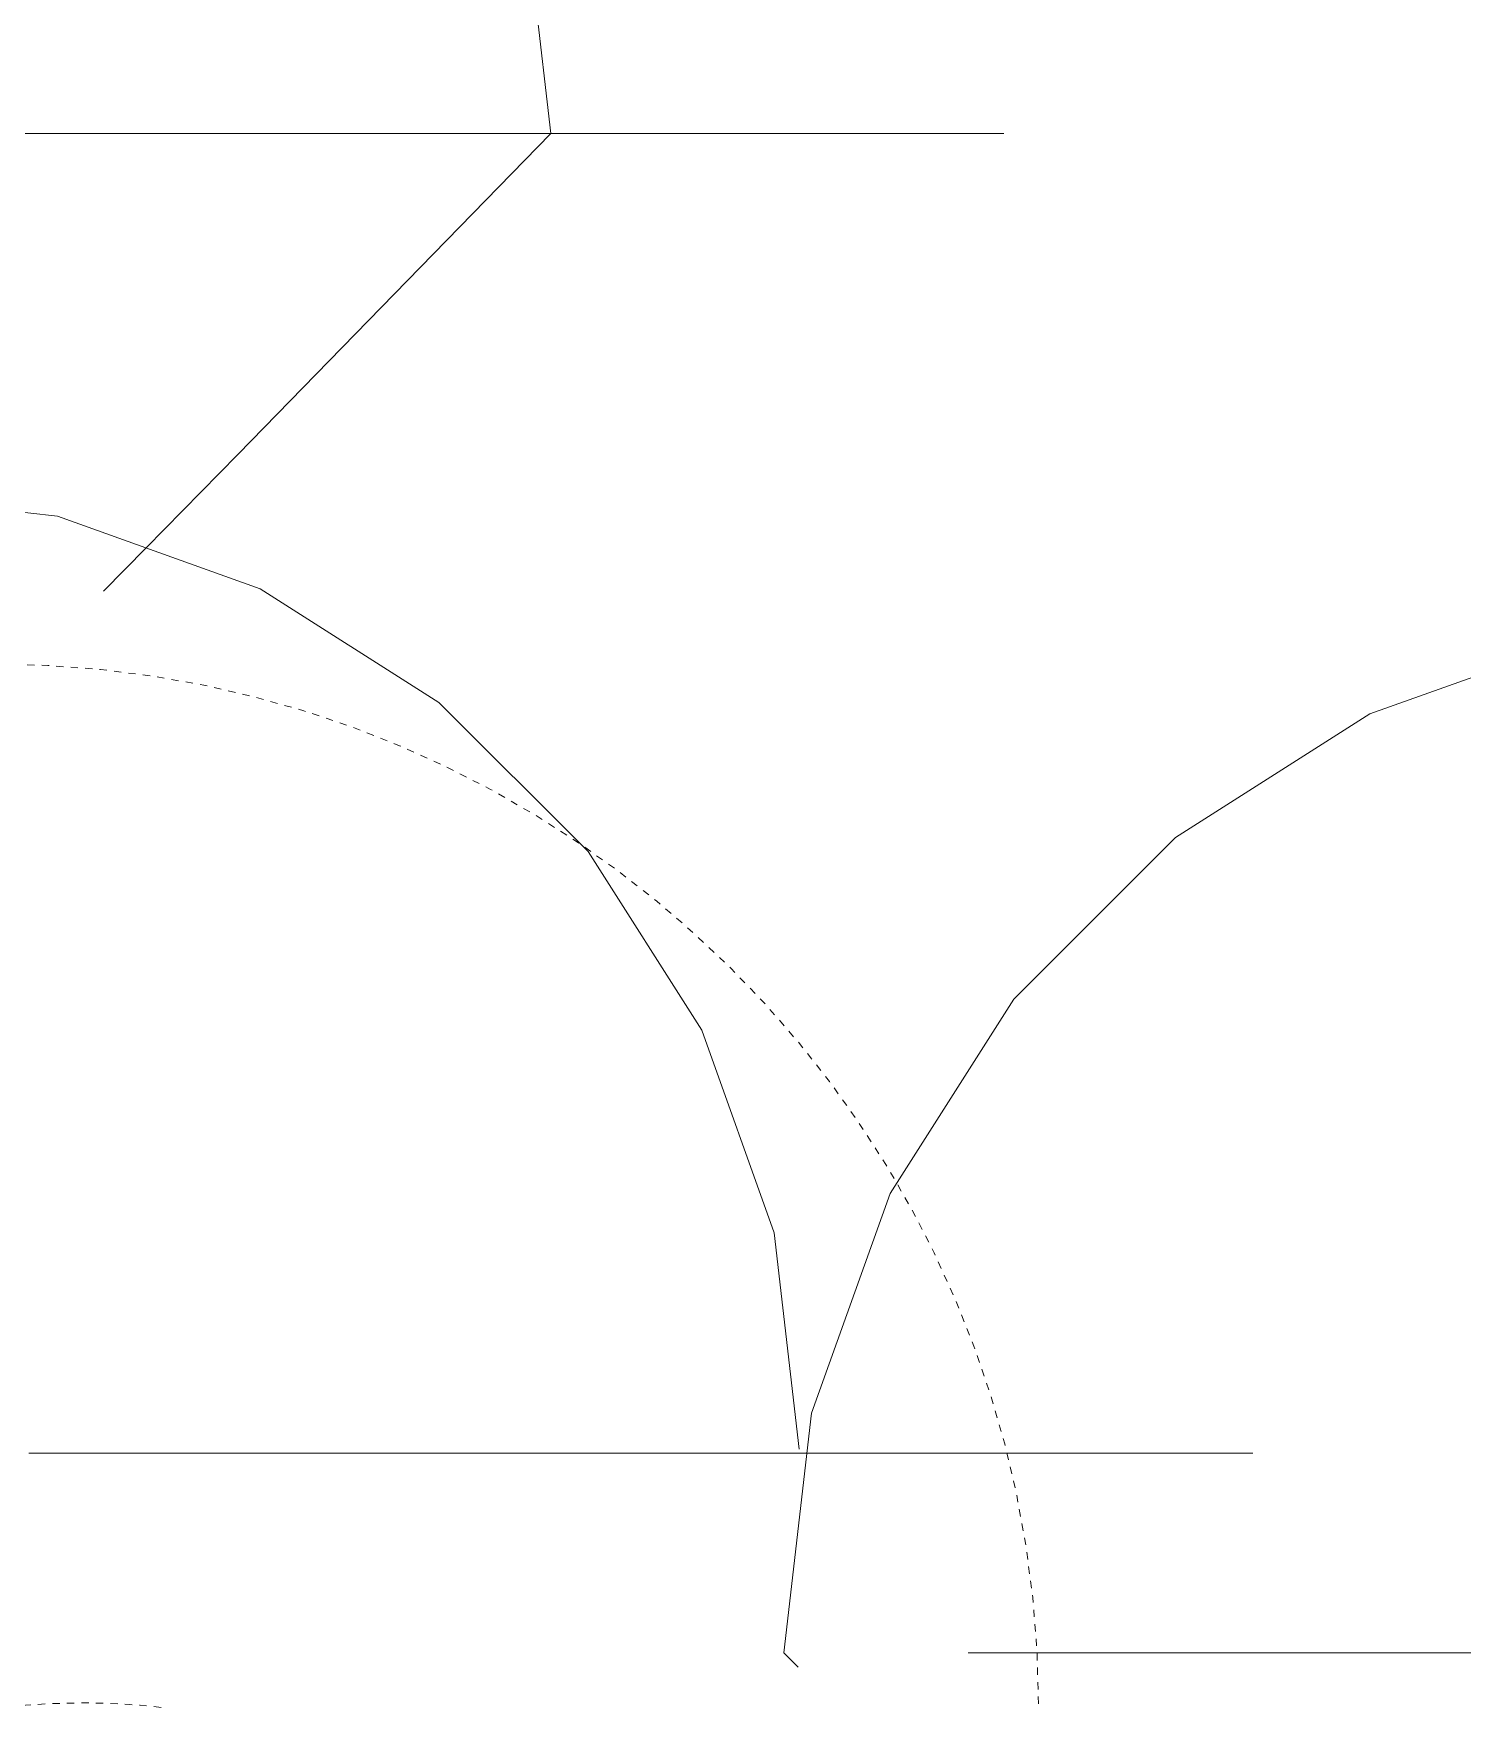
# Model space of a CAD drawing. Header units: inches. Extents: x 9391 to 11530, y 1186 to 2858.
# Drawn here: x 10333.92 to 10358.54, y 2669.5 to 2698.37 of the extents above; entities that cross this region are included whole.
import ezdxf

# ---------------------------------------------------------------- set-up
doc = ezdxf.new("R2010")
doc.units = ezdxf.units.IN
doc.header["$MEASUREMENT"] = 0
doc.linetypes.add('Dash', pattern=[0.25, 0.125, -0.125])
for name, color, linetype, lineweight in [('A-DETL-GENF-1', 254, 'Continuous', 9), ('A-DETL-GENF-2', 253, 'Continuous', 9), ('A-DETL-GENF-3', 9, 'Continuous', 9), ('A-DETL-GENF-HDLN', 1, 'Dash', 9)]:
    doc.layers.add(name, color=color, linetype=linetype, lineweight=lineweight)

# ---------------------------------------------------------------- blocks, each defined once
blk = doc.blocks.new('lupin 26755 - lupin 26755-V123-FLOOR PLAN - ROOF')
at = {"layer": 'A-DETL-GENF-HDLN'}
for centre, radius, start, end in [((-12.131, -1.52), 12.226, 353.6253, 7.1395), ((0, 0), 18, 270.2512, 360)]:
    blk.add_arc(centre, radius, start, end, dxfattribs=at)
blk = doc.blocks.new('magnolia 26756 - magnolia 26756-V125-FLOOR PLAN - ROOF')
at = {"layer": 'A-DETL-GENF-1'}
for p, q in [((16.151, -3.801), (16.589, 0)), ((0, -3.662), (0, -3.304)), ((0, -4.077), (0, -3.662)), ((14.902, -7.292), (16.151, -3.801)), ((0, -4.537), (0, -4.077)), ((0, -5.033), (0, -4.537)), ((0, -5.384), (0, -5.033)), ((0, -5.443), (0, -5.2)), ((0, -5.2), (0, -5.479)), ((0, -5.462), (0, -5.384)), ((0, -5.713), (0, -5.443)), ((0, -5.479), (0, -5.462)), ((0, -6.281), (0, -5.713)), ((0, -7.033), (0, -6.281)), ((0, -7.247), (0, -7.033)), ((0, -7.5), (0, -7.247)), ((0, -7.775), (0, -7.5)), ((12.942, -10.372), (14.902, -7.292)), ((0, -8.057), (0, -7.775)), ((0, -8.333), (0, -8.057)), ((0, -8.585), (0, -8.333)), ((0, -8.799), (0, -8.585)), ((0, -8.907), (0, -8.799)), ((0, -8.999), (0, -8.907)), ((0, -9.122), (0, -8.999)), ((0, -9.283), (0, -9.122)), ((0, -9.733), (0, -9.283)), ((0, -10.09), (0, -9.733)), ((0, -10.417), (0, -10.09)), ((10.372, -12.942), (12.942, -10.372)), ((0, -11.351), (0, -10.417)), ((0, -10.762), (0, -10.758)), ((0, -10.758), (0, -10.776)), ((0, -10.791), (0, -10.762)), ((0, -10.776), (0, -10.814)), ((0, -10.847), (0, -10.791)), ((0, -10.814), (0, -10.869)), ((0, -10.933), (0, -10.847)), ((0, -10.869), (0, -11.4)), ((0, -11.691), (0, -11.351)), ((0, -11.4), (0, -11.923)), ((0, -12.066), (0, -11.691)), ((0, -11.923), (0, -14.121)), ((0, -11.97), (0, -11.953)), ((0, -11.953), (0, -12.066)), ((0, -12.095), (0, -11.97)), ((0, -12.304), (0, -12.095)), ((0, -13.199), (0, -12.304)), ((0, -13.115), (0, -12.599)), ((0, -12.599), (0, -12.864)), ((0, -12.864), (0, -12.942)), ((0, -12.942), (0, -13.054)), ((7.292, -14.902), (10.372, -12.942)), ((0, -13.054), (0, -13.466)), ((0, -14.474), (0, -13.115)), ((0, -14.932), (0, -13.199)), ((0, -13.199), (0, -14.266)), ((0, -13.545), (0, -13.199)), ((0, -13.466), (0, -13.796)), ((0, -13.671), (0, -13.545)), ((0, -13.824), (0, -13.671)), ((0, -17.199), (0, -13.732)), ((0, -13.732), (0, -13.905)), ((0, -13.796), (0, -15.239)), ((0, -14.266), (0, -13.824)), ((0, -13.905), (0, -14.202)), ((0, -14.121), (0, -14.744)), ((0, -14.725), (0, -14.199)), ((0, -14.199), (0, -15.031)), ((0, -14.202), (0, -14.568)), ((0, -14.948), (0, -14.474)), ((0, -14.568), (0, -15.518)), ((0, -14.806), (0, -14.725)), ((0, -14.744), (0, -14.82)), ((0, -14.82), (0, -14.806)), ((0, -15.932), (0, -14.932)), ((0, -15.599), (0, -14.948)), ((3.801, -16.151), (7.292, -14.902)), ((0, -15.031), (0, -15.695)), ((0, -15.239), (0, -15.567)), ((0, -15.518), (0, -15.599)), ((0, -15.567), (0, -15.81)), ((0, -15.695), (0, -16.255)), ((0, -15.81), (0, -15.932)), ((0.072, -16.581), (3.801, -16.151)), ((0, -16.255), (0, -16.775)), ((0, -16.462), (0, -16.42)), ((0, -16.42), (0, -16.431)), ((0, -16.431), (0, -16.506)), ((0, -16.546), (0, -16.462)), ((0, -16.506), (0, -16.655)), ((0, -16.552), (0, -16.538)), ((0, -16.538), (0, -16.595)), ((0, -16.662), (0, -16.546)), ((0, -16.655), (0, -16.552)), ((0, -16.595), (0, -17.027)), ((0, -16.799), (0, -16.662)), ((0, -16.775), (0, -17.318)), ((0, -17.433), (0, -16.799)), ((0, -16.899), (0, -16.868)), ((0, -16.868), (0, -16.947)), ((0, -17.171), (0, -16.899)), ((0, -16.947), (0, -17.567)), ((0, -17.027), (0, -17.199)), ((0, -17.283), (0, -17.171)), ((0, -17.376), (0, -17.283)), ((0, -17.318), (0, -17.949)), ((0, -17.449), (0, -17.376)), ((0, -17.433), (0, -20.865)), ((0, -17.502), (0, -17.449)), ((0, -17.532), (0, -17.502)), ((0, -17.821), (0, -17.532)), ((0, -17.546), (0, -17.536)), ((0, -17.536), (0, -17.537)), ((0, -17.537), (0, -17.548)), ((0, -17.567), (0, -17.546)), ((0, -17.548), (0, -17.568)), ((0, -17.567), (0, -17.599)), ((0, -17.599), (0, -17.567)), ((0, -17.568), (0, -17.599)), ((0, -17.599), (0, -18.566)), ((0, -18.056), (0, -17.821)), ((0, -17.949), (0, -18.732)), ((0, -18.581), (0, -18.056)), ((0, -18.566), (0, -19.377)), ((0, -18.746), (0, -18.581)), ((0, -18.732), (0, -19.079)), ((0, -18.932), (0, -18.746)), ((0, -20.431), (0, -18.932)), ((0, -18.932), (0, -19.472)), ((0, -19.006), (0, -18.932)), ((0, -19.12), (0, -19.006)), ((0, -19.079), (0, -19.46)), ((0, -19.414), (0, -19.12)), ((0, -19.377), (0, -20.076)), ((0, -19.564), (0, -19.414)), ((0, -19.46), (0, -19.844)), ((0, -19.472), (0, -19.561)), ((0, -19.561), (0, -19.732)), ((0, -19.697), (0, -19.564)), ((0, -19.97), (0, -19.697)), ((0, -19.732), (0, -19.968)), ((0, -19.844), (0, -20.202)), ((0, -20.239), (0, -19.965)), ((0, -19.965), (0, -20.84)), ((0, -19.968), (0, -20.131)), ((0, -20.279), (0, -19.97)), ((0, -20.735), (0, -19.999)), ((0, -19.999), (0, -21.065)), ((0, -20.076), (0, -20.399)), ((0, -20.131), (0, -20.376)), ((0, -20.202), (0, -20.5)), ((0, -20.466), (0, -20.239)), ((0, -20.695), (0, -20.279)), ((0, -20.376), (0, -20.442)), ((0, -20.399), (0, -21.428)), ((0, -20.697), (0, -20.431)), ((0, -20.442), (0, -20.532)), ((0, -20.658), (0, -20.466)), ((0, -20.5), (0, -20.71)), ((0, -20.532), (0, -22.678)), ((0, -21.332), (0, -20.658)), ((0, -21.187), (0, -20.695)), ((0, -20.91), (0, -20.697)), ((0, -20.71), (0, -20.799)), ((0, -22.369), (0, -20.735)), ((0, -20.799), (0, -21)), ((0, -20.84), (0, -20.979)), ((0, -21.001), (0, -20.865)), ((0, -21.065), (0, -20.91)), ((0, -20.979), (0, -21.001)), ((0, -21), (0, -21.704)), ((0, -22.798), (0, -21.187)), ((0, -21.298), (0, -21.227)), ((0, -21.227), (0, -21.332)), ((0, -21.599), (0, -21.298)), ((0, -21.428), (0, -21.546)), ((0, -21.546), (0, -21.597)), ((0, -21.597), (0, -21.599)), ((0, -21.704), (0, -22.575)), ((0, -22.031), (0, -21.865)), ((0, -21.865), (0, -21.891)), ((0, -21.891), (0, -21.997)), ((0, -21.997), (0, -22.455)), ((0, -23.983), (0, -22.031)), ((0, -22.532), (0, -22.369)), ((0, -22.455), (0, -22.539)), ((0, -22.539), (0, -22.532)), ((0, -22.575), (0, -22.985)), ((0, -22.678), (0, -23.863)), ((0, -22.948), (0, -22.798)), ((0, -23.955), (0, -22.932)), ((0, -22.932), (0, -23.018)), ((0, -23.018), (0, -22.948)), ((0, -22.985), (0, -23.332)), ((0, -23.437), (0, -23.199)), ((0, -23.199), (0, -24.132)), ((0, -23.332), (0, -23.416)), ((0, -23.416), (0, -23.437)), ((0, -23.863), (0, -24.236)), ((0, -24.171), (0, -23.955)), ((0, -24.132), (0, -23.983)), ((0, -24.398), (0, -24.171)), ((0, -24.236), (0, -24.398))]:
    blk.add_line(p, q, dxfattribs=at)
blk = doc.blocks.new('switchgrass 26764 - switchgrass 26764-V157-FLOOR PLAN - ROOF')
at = {"layer": 'A-DETL-GENF-1'}
for p, q in [((-7.918, 16.181), (-4.127, 17.537)), ((-11.263, 14.053), (-7.918, 16.181)), ((-14.053, 11.263), (-11.263, 14.053)), ((-16.181, 7.918), (-14.053, 11.263)), ((-17.537, 4.127), (-16.181, 7.918)), ((-18.013, 0), (-17.537, 4.127)), ((-18.013, 0), (-17.766, -0.248)), ((-11.501, 0), (-12.351, 0)), ((-12.351, 0), (-12.043, 0)), ((-12.043, 0), (-11.232, 0)), ((-10.527, 0), (-11.501, 0)), ((-11.232, 0), (-10.088, 0)), ((-9.507, 0), (-10.527, 0)), ((-10.088, 0), (-8.78, 0)), ((-8.519, 0), (-9.507, 0)), ((-8.78, 0), (-7.479, 0)), ((-7.639, 0), (-8.519, 0)), ((-8.464, 0), (-6.519, 0)), ((-6.947, 0), (-7.639, 0)), ((-7.479, 0), (-6.354, 0)), ((-6.519, 0), (-6.947, 0)), ((-6.354, 0), (-5.574, 0)), ((-14.405, 0), (-14.839, 0)), ((-14.839, 0), (-14.458, 0)), ((-14.458, 0), (-13.454, 0)), ((-13.828, 0), (-14.405, 0)), ((-10.265, 0), (-14.289, 0)), ((-14.289, 0), (-13.936, 0)), ((-13.936, 0), (-13.61, 0)), ((-13.378, 0), (-13.828, 0)), ((-13.61, 0), (-13.295, 0)), ((-13.454, 0), (-12.037, 0)), ((-12.844, 0), (-13.378, 0)), ((-13.295, 0), (-12.976, 0)), ((-12.976, 0), (-11.829, 0)), ((-12.667, 0), (-12.957, 0)), ((-12.957, 0), (-12.8, 0)), ((-12.246, 0), (-12.844, 0)), ((-12.8, 0), (-12.372, 0)), ((-10.496, 0), (-12.667, 0)), ((-12.372, 0), (-11.733, 0)), ((-11.603, 0), (-12.246, 0)), ((-12.037, 0), (-10.417, 0)), ((-11.829, 0), (-11.54, 0)), ((-11.654, 0), (-11.799, 0)), ((-11.799, 0), (-10.933, 0)), ((-11.733, 0), (-10.947, 0)), ((-9.048, 0), (-11.654, 0)), ((-10.348, 0), (-11.631, 0)), ((-11.631, 0), (-11.52, 0)), ((-10.933, 0), (-11.603, 0)), ((-11.54, 0), (-10.978, 0)), ((-11.52, 0), (-11.214, 0)), ((-11.214, 0), (-10.758, 0)), ((-10.978, 0), (-10.483, 0)), ((-10.947, 0), (-10.076, 0)), ((-10.758, 0), (-10.197, 0)), ((-7.456, 0), (-10.496, 0)), ((-10.483, 0), (-8.324, 0)), ((-10.417, 0), (-8.805, 0)), ((-9.308, 0), (-10.348, 0)), ((-9.868, 0), (-10.265, 0)), ((-10.206, 0), (-10.221, 0)), ((-10.221, 0), (-10.153, 0)), ((-8.491, 0), (-10.206, 0)), ((-10.197, 0), (-9.575, 0)), ((-10.153, 0), (-9.631, 0)), ((-10.076, 0), (-9.181, 0)), ((-9.488, 0), (-9.868, 0)), ((-9.631, 0), (-9.193, 0)), ((-9.575, 0), (-8.936, 0)), ((-8.414, 0), (-9.488, 0)), ((-8.493, 0), (-9.308, 0)), ((-9.193, 0), (-9.145, 0)), ((-9.181, 0), (-8.324, 0)), ((-9.145, 0), (-8.98, 0)), ((-8.324, 0), (-9.048, 0)), ((-8.98, 0), (-8.084, 0)), ((-8.936, 0), (-8.324, 0)), ((-8.805, 0), (-7.41, 0)), ((-7.888, 0), (-8.493, 0)), ((-7.298, 0), (-8.491, 0)), ((-8.185, 0), (-8.469, 0)), ((-8.469, 0), (-8.464, 0)), ((-8.324, 0), (-8.414, 0)), ((-8.324, 0), (-7.166, 0)), ((-5.443, 0), (-8.185, 0)), ((-8.084, 0), (-7.456, 0)), ((-7.476, 0), (-7.888, 0)), ((-4.415, 0), (-7.6, 0)), ((-7.6, 0), (-7.525, 0)), ((-7.525, 0), (-7.312, 0)), ((-7.166, 0), (-7.476, 0)), ((-7.41, 0), (-6.442, 0)), ((-7.312, 0), (-6.981, 0)), ((-6.531, 0), (-7.298, 0)), ((-6.981, 0), (-6.55, 0)), ((-6.55, 0), (-6.038, 0)), ((-6.098, 0), (-6.531, 0)), ((-6.442, 0), (-4.415, 0))]:
    blk.add_line(p, q, dxfattribs=at)
blk = doc.blocks.new('magnolia 26756 - magnolia 26756-V166-FLOOR PLAN - ROOF')
at = {"layer": 'A-DETL-GENF-1'}
for p, q in [((16.151, 3.801), (16.589, 0)), ((7.2, 0), (7.842, 0)), ((7.87, 0), (7.404, 0)), ((7.6, 0), (7.794, 0)), ((7.794, 0), (7.947, 0)), ((7.842, 0), (8.497, 0)), ((8.24, 0), (7.87, 0)), ((7.947, 0), (8.199, 0)), ((8.199, 0), (8.362, 0)), ((8.723, 0), (8.24, 0)), ((8.45, 0), (8.266, 0)), ((8.266, 0), (9.94, 0)), ((8.362, 0), (8.45, 0)), ((8.497, 0), (9.149, 0)), ((9.333, 0), (8.723, 0)), ((9.149, 0), (10.391, 0)), ((9.477, 0), (9.333, 0)), ((9.679, 0), (9.477, 0)), ((10.48, 0), (9.679, 0)), ((9.94, 0), (10.249, 0)), ((10.249, 0), (10.457, 0)), ((10.391, 0), (11.459, 0)), ((10.457, 0), (10.533, 0)), ((10.533, 0), (10.48, 0)), ((11.459, 0), (11.598, 0)), ((11.598, 0), (11.881, 0)), ((11.881, 0), (12.138, 0)), ((12.138, 0), (12.246, 0)), ((12.246, 0), (12.333, 0)), ((12.333, 0), (12.451, 0)), ((12.451, 0), (12.501, 0)), ((12.501, 0), (12.534, 0)), ((12.534, 0), (12.586, 0)), ((12.586, 0), (12.707, 0)), ((12.707, 0), (12.933, 0)), ((12.933, 0), (13.286, 0)), ((13.286, 0), (13.413, 0)), ((13.413, 0), (13.985, 0)), ((13.985, 0), (14.123, 0)), ((14.123, 0), (14.275, 0)), ((14.275, 0), (14.437, 0)), ((14.437, 0), (14.603, 0)), ((14.603, 0), (14.77, 0)), ((14.77, 0), (14.932, 0)), ((14.932, 0), (15.161, 0)), ((15.161, 0), (15.873, 0)), ((15.873, 0), (16.71, 0)), ((16.71, 0), (17.096, 0)), ((17.096, 0), (17.416, 0)), ((17.416, 0), (17.565, 0)), ((17.445, 0), (17.422, 0)), ((17.422, 0), (17.465, 0)), ((17.732, 0), (17.445, 0)), ((17.465, 0), (17.599, 0)), ((17.565, 0), (17.671, 0)), ((17.599, 0), (17.868, 0)), ((17.671, 0), (17.705, 0)), ((17.705, 0), (17.726, 0)), ((17.726, 0), (17.732, 0)), ((17.868, 0), (18.034, 0)), ((18.034, 0), (18.131, 0)), ((18.131, 0), (18.259, 0)), ((18.259, 0), (18.36, 0)), ((18.36, 0), (18.532, 0)), ((18.532, 0), (18.961, 0)), ((18.961, 0), (19.363, 0)), ((19.363, 0), (19.701, 0)), ((19.921, 0), (19.599, 0)), ((19.599, 0), (21.356, 0)), ((19.701, 0), (19.932, 0)), ((20.019, 0), (19.921, 0)), ((19.932, 0), (20.019, 0)), ((22.013, 0), (20.465, 0)), ((21.356, 0), (21.706, 0)), ((21.706, 0), (21.954, 0)), ((21.954, 0), (22.065, 0)), ((22.065, 0), (22.013, 0)), ((7.993, 0), (7.553, 0)), ((8.443, 0), (7.993, 0)), ((8.871, 0), (8.443, 0)), ((9.245, 0), (8.871, 0)), ((9.533, 0), (9.245, 0)), ((13.536, 0), (9.533, 0)), ((16.589, 0), (11.198, -5.53)), ((13.243, 0), (12.399, 0)), ((12.399, 0), (12.581, 0)), ((12.581, 0), (12.768, 0)), ((12.768, 0), (12.983, 0)), ((12.983, 0), (14.532, 0)), ((13.605, 0), (13.243, 0)), ((14.449, 0), (13.332, 0)), ((13.332, 0), (14.028, 0)), ((13.564, 0), (13.466, 0)), ((13.466, 0), (13.554, 0)), ((14.132, 0), (13.536, 0)), ((13.554, 0), (13.635, 0)), ((13.683, 0), (13.564, 0)), ((13.927, 0), (13.605, 0)), ((13.635, 0), (13.704, 0)), ((13.819, 0), (13.683, 0)), ((13.704, 0), (13.755, 0)), ((13.775, 0), (13.732, 0)), ((13.732, 0), (13.886, 0)), ((13.755, 0), (13.78, 0)), ((13.78, 0), (13.775, 0)), ((14.26, 0), (13.819, 0)), ((13.886, 0), (14.029, 0)), ((14.211, 0), (13.927, 0)), ((14.028, 0), (14.399, 0)), ((14.029, 0), (14.166, 0)), ((14.507, 0), (14.132, 0)), ((14.166, 0), (14.614, 0)), ((14.457, 0), (14.211, 0)), ((14.399, 0), (14.26, 0)), ((14.655, 0), (14.449, 0)), ((14.666, 0), (14.457, 0)), ((14.684, 0), (14.507, 0)), ((14.532, 0), (14.642, 0)), ((14.614, 0), (14.799, 0)), ((14.642, 0), (14.692, 0)), ((14.818, 0), (14.655, 0)), ((14.84, 0), (14.666, 0)), ((14.692, 0), (14.684, 0)), ((14.799, 0), (15.038, 0)), ((14.932, 0), (14.818, 0)), ((15.183, 0), (14.84, 0)), ((15.177, 0), (14.932, 0)), ((14.932, 0), (15.832, 0)), ((15.087, 0), (14.932, 0)), ((15.038, 0), (15.183, 0)), ((15.216, 0), (15.087, 0)), ((15.651, 0), (15.177, 0)), ((15.183, 0), (15.345, 0)), ((15.319, 0), (15.183, 0)), ((15.703, 0), (15.199, 0)), ((15.199, 0), (16.958, 0)), ((15.329, 0), (15.216, 0)), ((15.466, 0), (15.319, 0)), ((15.436, 0), (15.329, 0)), ((15.345, 0), (15.443, 0)), ((15.549, 0), (15.436, 0)), ((15.443, 0), (15.603, 0)), ((17.156, 0), (15.466, 0)), ((15.832, 0), (15.549, 0)), ((16.324, 0), (15.599, 0)), ((15.599, 0), (15.645, 0)), ((15.603, 0), (15.866, 0)), ((15.649, 0), (15.64, 0)), ((15.64, 0), (15.649, 0)), ((15.645, 0), (15.649, 0)), ((15.649, 0), (15.703, 0)), ((16.432, 0), (15.651, 0)), ((15.803, 0), (15.703, 0)), ((15.703, 0), (15.832, 0)), ((15.862, 0), (15.803, 0)), ((15.832, 0), (16.066, 0)), ((15.866, 0), (15.862, 0)), ((19.399, 0), (15.932, 0)), ((15.932, 0), (16.229, 0)), ((16.066, 0), (16.384, 0)), ((16.229, 0), (17.41, 0)), ((16.307, 0), (16.266, 0)), ((16.266, 0), (16.492, 0)), ((18.039, 0), (16.307, 0)), ((16.817, 0), (16.324, 0)), ((16.384, 0), (16.762, 0)), ((16.544, 0), (16.399, 0)), ((16.399, 0), (17.601, 0)), ((16.602, 0), (16.432, 0)), ((16.492, 0), (16.666, 0)), ((16.706, 0), (16.544, 0)), ((17.429, 0), (16.602, 0)), ((16.666, 0), (16.816, 0)), ((16.885, 0), (16.706, 0)), ((16.762, 0), (18.158, 0)), ((16.816, 0), (17.014, 0)), ((16.978, 0), (16.817, 0)), ((17.503, 0), (16.885, 0)), ((16.958, 0), (17.732, 0)), ((17.083, 0), (16.978, 0)), ((17.014, 0), (17.678, 0)), ((17.36, 0), (17.083, 0)), ((17.517, 0), (17.156, 0)), ((17.865, 0), (17.36, 0)), ((17.41, 0), (17.609, 0)), ((17.599, 0), (17.429, 0)), ((17.732, 0), (17.503, 0)), ((17.526, 0), (17.507, 0)), ((17.507, 0), (17.599, 0)), ((17.73, 0), (17.517, 0)), ((17.598, 0), (17.526, 0)), ((17.965, 0), (17.598, 0)), ((17.601, 0), (17.813, 0)), ((17.609, 0), (17.732, 0)), ((17.678, 0), (17.852, 0)), ((17.732, 0), (17.73, 0)), ((17.813, 0), (17.914, 0)), ((17.852, 0), (17.965, 0)), ((17.914, 0), (17.865, 0)), ((18.424, 0), (18.039, 0)), ((18.158, 0), (18.68, 0)), ((18.653, 0), (18.424, 0)), ((18.971, 0), (18.653, 0)), ((18.68, 0), (19.215, 0)), ((19.327, 0), (18.971, 0)), ((19.163, 0), (19.065, 0)), ((19.065, 0), (19.554, 0)), ((19.334, 0), (19.163, 0)), ((19.215, 0), (19.403, 0)), ((19.671, 0), (19.327, 0)), ((19.553, 0), (19.334, 0)), ((19.893, 0), (19.399, 0)), ((19.403, 0), (19.767, 0)), ((19.739, 0), (19.465, 0)), ((19.465, 0), (19.822, 0)), ((19.794, 0), (19.553, 0)), ((19.554, 0), (19.714, 0)), ((19.953, 0), (19.671, 0)), ((19.714, 0), (20.132, 0)), ((20.044, 0), (19.739, 0)), ((19.767, 0), (19.957, 0)), ((20.032, 0), (19.794, 0)), ((19.822, 0), (20.956, 0)), ((20.132, 0), (19.893, 0)), ((20.123, 0), (19.953, 0)), ((19.957, 0), (20.265, 0)), ((20.242, 0), (20.032, 0)), ((20.265, 0), (20.044, 0)), ((20.132, 0), (20.123, 0)), ((20.203, 0), (20.132, 0)), ((21.226, 0), (20.203, 0)), ((20.865, 0), (20.242, 0)), ((20.465, 0), (21.433, 0)), ((20.9, 0), (20.865, 0)), ((20.978, 0), (20.9, 0)), ((20.956, 0), (21.137, 0)), ((21.311, 0), (20.978, 0)), ((21.137, 0), (21.265, 0)), ((21.339, 0), (21.226, 0)), ((21.265, 0), (21.339, 0)), ((21.405, 0), (21.311, 0)), ((21.465, 0), (21.405, 0)), ((21.433, 0), (21.63, 0)), ((21.479, 0), (21.465, 0)), ((21.465, 0), (21.604, 0)), ((21.8, 0), (21.465, 0)), ((21.516, 0), (21.479, 0)), ((21.865, 0), (21.516, 0)), ((21.604, 0), (21.727, 0)), ((21.63, 0), (21.779, 0)), ((21.727, 0), (22.188, 0)), ((21.779, 0), (21.865, 0)), ((22.7, 0), (21.8, 0)), ((22.364, 0), (22.109, 0)), ((22.109, 0), (22.132, 0)), ((22.132, 0), (22.259, 0)), ((22.188, 0), (22.332, 0)), ((22.259, 0), (23.165, 0)), ((22.332, 0), (22.383, 0)), ((22.383, 0), (22.364, 0)), ((23.664, 0), (22.7, 0)), ((23.165, 0), (24.07, 0)), ((24.398, 0), (23.664, 0)), ((24.07, 0), (24.26, 0)), ((24.26, 0), (24.379, 0)), ((24.379, 0), (24.398, 0)), ((11.198, -5.53), (9.617, -7.14))]:
    blk.add_line(p, q, dxfattribs=at)
at = {"layer": 'A-DETL-GENF-3'}
blk.add_line((9.617, -7.14), (8.884, -7.887), dxfattribs=at)

msp = doc.modelspace()

# ---------------------------------------------------------------- block references
at = {"layer": 'A-DETL-GENF-1'}
for name, p in [('magnolia 26756 - magnolia 26756-V166-FLOOR PLAN - ROOF', (10326.242, 2696.647)), ('switchgrass 26764 - switchgrass 26764-V157-FLOOR PLAN - ROOF', (10364.864, 2670.464))]:
    msp.add_blockref(name, p, dxfattribs=at)
at = {"layer": 'A-DETL-GENF-1', "rotation": 90.00000000000124}
msp.add_blockref('magnolia 26756 - magnolia 26756-V125-FLOOR PLAN - ROOF', (10330.532, 2673.902), dxfattribs=at)
at = {"layer": 'A-DETL-GENF-2', "rotation": 90.00000000000124}
msp.add_blockref('lupin 26755 - lupin 26755-V123-FLOOR PLAN - ROOF', (10333.238, 2669.504), dxfattribs=at)

doc.saveas('drawing.dxf')
